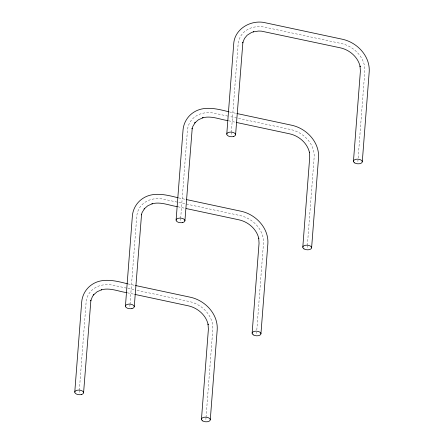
<?xml version="1.0" encoding="UTF-8"?>
<svg xmlns="http://www.w3.org/2000/svg" width="444" height="444" viewBox="0 0 444 444"><rect width="100%" height="100%" fill="white"/><g stroke="black" fill="none" stroke-linecap="round" stroke-linejoin="round"><path stroke-width="0.33" stroke-dasharray="2.22 1.67" d="M79.176 392.413L79.282 391.036M79.337 390.348L86.108 302.353A26.512 21.873 30.5 0 1 113.181 285.253L127.306 288.273M129.848 306.416L129.953 305.039M130.003 304.351L136.774 216.356A26.512 21.873 30.5 0 1 163.847 199.256L239.86 215.501A26.512 21.873 30.5 0 1 263.47 243.429L256.699 331.424M180.514 220.413L180.619 219.042M180.669 218.354L187.44 130.358A26.512 21.873 30.5 0 1 214.513 113.259L228.638 116.278M205.872 419.486L205.977 418.109M206.027 417.421L212.798 329.426A26.512 21.873 30.5 0 0 189.194 301.498L136.724 290.287M231.18 134.415L231.285 133.045M231.341 132.356L238.112 44.361A26.512 21.873 30.5 0 1 265.179 27.256L341.197 43.501A26.512 21.873 30.5 0 1 364.802 71.434L358.031 159.429M256.538 333.488L256.643 332.112M307.204 247.491L307.309 246.115M307.365 245.427L314.136 157.431A26.512 21.873 30.5 0 0 290.531 129.504L229.315 116.417M357.875 161.488L357.981 160.118M229.448 111.932L236.197 113.375M228.632 120.79L236.075 122.378M178.782 197.93L186.203 199.517M177.966 206.787L184.732 208.23M128.116 283.932L134.865 285.375M127.977 288.417L136.053 290.143M127.3 292.785L134.066 294.233"/><path stroke-width="0.67" d="M74.77 392.096L81.707 301.92C82.295 294.777 86.325 288.101 92.391 284.277C102.975 277.433 116.2 280.941 127.439 283.788M83.583 392.729L90.898 300.244L90.709 300.849L92.496 296.426L93.889 294.483L93.44 294.949L97.119 291.764L101.754 289.704L101.26 289.849C109.751 287.423 118.304 291.386 126.623 292.64M125.436 306.099L132.379 215.923C132.961 208.78 136.991 202.103 143.057 198.279C153.641 191.436 166.866 194.938 178.105 197.791M134.255 306.726L141.564 214.247L141.375 214.852L142.102 212.559L144.555 208.486L144.106 208.952L147.785 205.766L152.42 203.702L151.926 203.852C160.417 201.426 168.975 205.389 177.289 206.643M176.107 220.102L183.045 129.925C183.627 122.783 187.657 116.106 193.723 112.282C204.312 105.433 217.538 108.941 228.777 111.788M184.92 220.729L192.23 128.249L192.041 128.854L192.768 126.562L195.221 122.489L194.777 122.955L198.451 119.763L203.086 117.704L202.592 117.854C211.089 115.423 219.641 119.392 227.955 120.646M201.465 419.169L208.386 329.232L208.036 324.07L208.147 324.575C206.016 315.051 197.558 307.803 188.189 305.799L134.743 294.378M226.773 134.105L233.711 43.923C234.554 28.46 251.804 19.114 265.945 22.905L342.202 39.205C356.998 42.285 370.13 55.966 369.219 71.628L362.282 161.805M210.278 419.802L217.216 329.626C218.132 313.964 205 300.283 190.199 297.197L135.537 285.52M235.586 134.732L242.896 42.247L242.713 42.852L244.5 38.428L247.147 35.231L251.337 32.584L253.752 31.707L253.263 31.857L258.636 31.047L261.455 31.152L340.193 47.802C349.561 49.806 358.014 57.054 360.151 66.583L360.04 66.073L360.384 71.234L353.463 161.178M252.131 333.172L259.052 243.234L258.702 238.073L258.813 238.578C256.682 229.054 248.224 221.806 238.855 219.797L186.086 208.525M260.944 333.799L267.882 243.623C268.798 227.966 255.666 214.286 240.864 211.2L186.203 199.517M302.797 247.175L309.718 157.232L309.368 152.07L309.479 152.581C307.348 143.057 298.895 135.809 289.527 133.799L236.752 122.522M311.61 247.802L318.553 157.626C319.464 141.969 306.332 128.288 291.53 125.202L236.874 113.52M233.272 136.574L232.195 136.73A4.418 2.314 4.4 0 1 226.862 133.705A4.418 2.314 4.4 0 1 233.816 132.706A4.418 2.314 4.4 0 1 233.272 136.574M182.601 222.577L181.524 222.727A4.418 2.314 4.4 0 1 176.196 219.702A4.418 2.314 4.4 0 1 183.15 218.703A4.418 2.314 4.4 0 1 182.601 222.577M131.935 308.574L130.858 308.73A4.418 2.314 4.4 0 1 125.53 305.7A4.418 2.314 4.4 0 1 132.478 304.701A4.418 2.314 4.4 0 1 131.935 308.574M81.269 394.572L80.192 394.727A4.418 2.314 4.4 0 1 74.858 391.702A4.418 2.314 4.4 0 1 81.813 390.698A4.418 2.314 4.4 0 1 81.269 394.572M354.662 162.904L353.99 162.376A4.418 2.314 4.4 0 1 357.62 159.157A4.418 2.314 4.4 0 1 361.971 162.576A4.418 2.314 4.4 0 1 354.662 162.904M303.996 248.901L303.324 248.374A4.418 2.314 4.4 0 1 306.954 245.16A4.418 2.314 4.4 0 1 311.3 248.573A4.418 2.314 4.4 0 1 303.996 248.901M253.33 334.898L252.658 334.371A4.418 2.314 4.4 0 1 256.282 331.157A4.418 2.314 4.4 0 1 260.634 334.576A4.418 2.314 4.4 0 1 253.33 334.898M202.664 420.895L201.987 420.368A4.418 2.314 4.4 0 1 205.616 417.155A4.418 2.314 4.4 0 1 209.968 420.573A4.418 2.314 4.4 0 1 202.664 420.895"/></g></svg>
